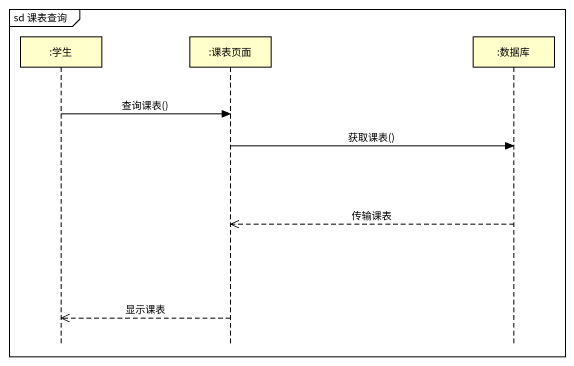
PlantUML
@startuml
mainframe sd 课表查询
hide footbox
participant ":学生" as 学生
participant ":课表页面" as 课表页面
participant ":数据库" as 数据库

学生 -> 课表页面 : 查询课表()
课表页面 -> 数据库 : 获取课表()
数据库 -->> 课表页面 : 传输课表
课表页面 -->> 学生 : 显示课表
@enduml
